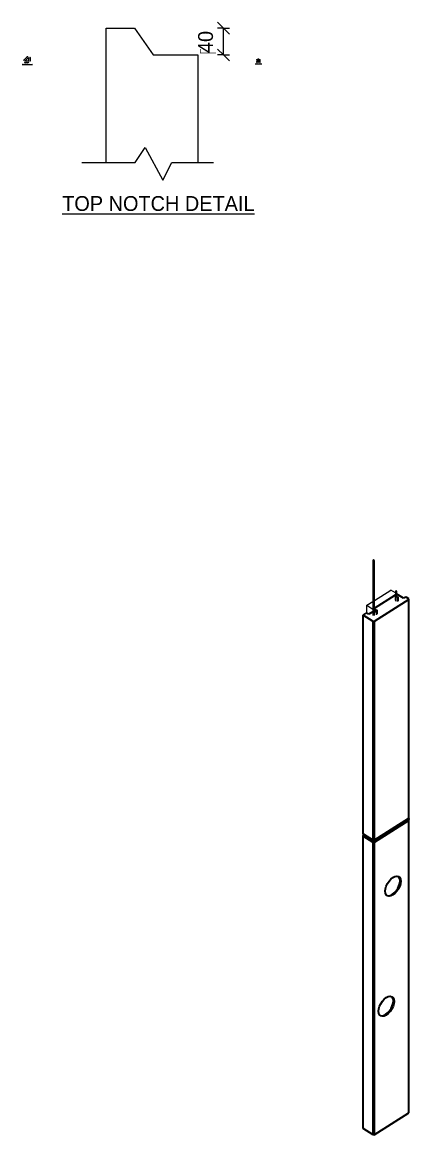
# Model space of a CAD drawing. Header units: millimetres. Extents: x 2323 to 9598, y -11320 to 18539.
# Drawn here: x 2323 to 7519, y -11320 to 3645 of the extents above; entities that cross this region are included whole.
import ezdxf

# ---------------------------------------------------------------- set-up
doc = ezdxf.new("R2010")
doc.units = ezdxf.units.MM
for name, color, linetype, lineweight in [('A-ANNO-DIMS', 211, 'Continuous', 9), ('A-ANNO-DIMS-2', 211, 'Continuous', 9), ('A-ANNO-DIMS-3', 211, 'Continuous', 9), ('A-ANNO-DIMS-80', 211, 'Continuous', 9), ('A-DETL-THIN', 151, 'Continuous', 18), ('A-GENM', 13, 'Continuous', 18), ('A-WALL', 113, 'Continuous', 25), ('G-ANNO-TEXT', 231, 'Continuous', 9), ('S-BEAM', 12, 'Continuous', 18), ('S-RBAR', 171, 'Continuous', 18)]:
    doc.layers.add(name, color=color, linetype=linetype, lineweight=lineweight)
doc.styles.add('Arial', font='arial.ttf', dxfattribs={"height": 7.5})
doc.styles.add('Arial_1', font='arial.ttf', dxfattribs={"height": 5})
doc.styles.add('Nirmala UI Semilight', font='NirmalaS.ttf', dxfattribs={"height": 7.5})
doc.styles.add('Nirmala UI Semilight_1', font='NirmalaS.ttf', dxfattribs={"height": 200})
doc.styles.add('Nirmala UI Semilight_2', font='NirmalaS.ttf', dxfattribs={"height": 200})
doc.styles.add('Nirmala UI Semilight_3', font='NirmalaS.ttf', dxfattribs={"height": 5})
doc.dimstyles.new('Arrow_Filled_-_2_5_NI_UI', dxfattribs={"dimscale": 304.8, "dimtxt": 7.85523, "dimasz": 0.019685, "dimexe": 0.009843, "dimexo": 0.0625, "dimgap": 0.009843, "dimtad": 1, "dimdec": 0, "dimzin": 0, "dimdsep": 46, "dimtxsty": 'Nirmala UI Semilight', "dimblk1": 'OBLIQUE', "dimblk2": 'OBLIQUE', "dimsah": 1, "dimcen": 0.09, "dimazin": 0, "dimtfac": 1, "dimtdec": 4, "dimtix": 1, "dimtmove": 0, "dimatfit": 3, "dimfxl": 0.009843, "dimfxlon": 1, "dimtvp": 1, "dimtolj": 1, "dimtzin": 0, "dimarcsym": 2})
doc.dimstyles.new('Arrow_Filled_-_2_5_NI_UI_2', dxfattribs={"dimscale": 304.8, "dimtxt": 209.472789, "dimasz": 0.524934, "dimexe": 0.262467, "dimexo": 0.0625, "dimgap": 0.262467, "dimtad": 1, "dimdec": 0, "dimzin": 0, "dimdsep": 46, "dimtxsty": 'Nirmala UI Semilight_1', "dimblk1": 'OBLIQUE', "dimblk2": 'OBLIQUE', "dimsah": 1, "dimcen": 0.09, "dimazin": 0, "dimtfac": 1, "dimtdec": 4, "dimtix": 1, "dimtmove": 0, "dimatfit": 3, "dimfxl": 0.262467, "dimfxlon": 1, "dimtvp": 1, "dimtolj": 1, "dimtzin": 0, "dimarcsym": 2})
doc.dimstyles.new('Arrow_Filled_-_2_5_NI_UI_3', dxfattribs={"dimscale": 304.8, "dimtxt": 5.23682, "dimasz": 0.013123, "dimexe": 0.006562, "dimexo": 0.0625, "dimgap": 0.006562, "dimtad": 1, "dimdec": 0, "dimzin": 0, "dimdsep": 46, "dimtxsty": 'Nirmala UI Semilight_3', "dimblk1": 'OBLIQUE', "dimblk2": 'OBLIQUE', "dimsah": 1, "dimcen": 0.09, "dimazin": 0, "dimtfac": 1, "dimtdec": 4, "dimtix": 1, "dimtmove": 0, "dimatfit": 3, "dimfxl": 0.006562, "dimfxlon": 1, "dimtvp": 1, "dimtolj": 1, "dimtzin": 0, "dimarcsym": 2})

# ---------------------------------------------------------------- blocks, each defined once
blk = doc.blocks.new('M_Rectangular Corbel - M_Rectangular Corbel-2619635-3D Ortho')
at = {"layer": 'S-BEAM'}
for p, q in [((12628, -4133), (12849, -3994)), ((12911, -4032), (12849, -3994)), ((12525, -4198), (12608, -4146)), ((12955, -4060), (12931, -4045)), ((12955, -4060), (12952, -4062)), ((12955, -4064), (12955, -4060)), ((12525, -4307), (12525, -4198)), ((12525, -4198), (12608, -4250))]:
    blk.add_line(p, q, dxfattribs=at)
blk = doc.blocks.new('Rebar Bar - Part 3107499713-431004-3D Ortho')
at = {"layer": 'S-RBAR'}
for p, q in [((12911, -4011), (12911, -4143)), ((12931, -4088), (12931, -4011))]:
    blk.add_line(p, q, dxfattribs=at)
for points in [[(12928, -4007, 0), (12926, -4006, 0), (12923, -4005, 0), (12921, -4005, 0), (12918, -4005, 0), (12916, -4006, 0), (12913, -4007, 0), (12912, -4008, 0), (12911, -4009, 0), (12911, -4011, 0), (12911, -4013, 0), (12912, -4014, 0), (12914, -4016, 0)], [(12914, -4016, 0), (12916, -4017, 0), (12918, -4017, 0), (12921, -4017, 0), (12923, -4017, 0), (12926, -4016, 0), (12928, -4015, 0), (12929, -4014, 0), (12930, -4013, 0), (12931, -4011, 0), (12930, -4009, 0), (12929, -4008, 0), (12928, -4007, 0)]]:
    blk.add_polyline3d(points, dxfattribs=at)
blk = doc.blocks.new('Rebar Bar - Part 2349083769-431004-3D Ortho')
at = {"layer": 'S-RBAR'}
for p, q in [((12608, -3594), (12608, -4334)), ((12628, -4334), (12628, -3594))]:
    blk.add_line(p, q, dxfattribs=at)
for points in [[(12625, -3590, 0), (12623, -3589, 0), (12620, -3588, 0), (12618, -3588, 0), (12615, -3588, 0), (12613, -3589, 0), (12611, -3590, 0), (12609, -3591, 0), (12608, -3593, 0), (12608, -3594, 0), (12608, -3596, 0), (12609, -3598, 0), (12611, -3599, 0)], [(12611, -3599, 0), (12613, -3600, 0), (12615, -3601, 0), (12618, -3601, 0), (12620, -3601, 0), (12623, -3600, 0), (12625, -3599, 0), (12626, -3598, 0), (12627, -3596, 0), (12628, -3594, 0), (12627, -3593, 0), (12626, -3591, 0), (12625, -3590, 0)]]:
    blk.add_polyline3d(points, dxfattribs=at)
blk = doc.blocks.new('RR spread anchor face based - RR-SA-5_0-240-1726839-3D Ortho')
at = {"layer": 'A-GENM'}
for p, q in [((12910, -4076), (12908, -4079)), ((12908, -4079), (12908, -4130)), ((12911, -4077), (12910, -4076)), ((12911, -4076), (12910, -4076)), ((12935, -4092), (12930, -4089)), ((12931, -4076), (12945, -4085)), ((12945, -4085), (12935, -4092)), ((12937, -4097), (12935, -4092)), ((12947, -4090), (12937, -4097)), ((12937, -4147), (12937, -4097)), ((12945, -4085), (12947, -4090)), ((12947, -4090), (12947, -4141))]:
    blk.add_line(p, q, dxfattribs=at)
blk = doc.blocks.new('RR spread anchor face based - RR-SA-5_0-240-V1-3D Ortho')
at = {"layer": 'A-GENM'}
for p, q in [((12639, -4248), (12628, -4254)), ((12653, -4270), (12628, -4254)), ((12628, -4254), (12628, -4255)), ((12634, -4279), (12634, -4275)), ((12639, -4248), (12664, -4263)), ((12647, -4283), (12647, -4286)), ((12664, -4263), (12653, -4270)), ((12655, -4275), (12653, -4270)), ((12665, -4268), (12655, -4275)), ((12655, -4325), (12655, -4275)), ((12664, -4263), (12665, -4268)), ((12665, -4268), (12665, -4319))]:
    blk.add_line(p, q, dxfattribs=at)
for points in [[(12634, -4275, 0), (12634, -4274, 0), (12635, -4272, 0), (12636, -4272, 0)], [(12647, -4286, 0), (12647, -4288, 0), (12646, -4289, 0), (12645, -4290, 0), (12644, -4291, 0), (12642, -4290, 0), (12641, -4289, 0), (12639, -4288, 0), (12637, -4287, 0), (12636, -4285, 0), (12635, -4283, 0), (12634, -4280, 0), (12634, -4279, 0)], [(12636, -4272, 0), (12637, -4271, 0), (12639, -4272, 0), (12641, -4272, 0), (12642, -4274, 0), (12644, -4275, 0), (12645, -4277, 0), (12646, -4279, 0), (12647, -4281, 0), (12647, -4283, 0)]]:
    blk.add_polyline3d(points, dxfattribs=at)
blk = doc.blocks.new('DIMBLOCK1-CHAMFER DETAIL')
at = {"layer": 'A-ANNO-DIMS-3'}
for p, q in [((2357, 3105), (2354, 3102)), ((2357, 3105), (2360, 3108)), ((2357, 3105), (2357, 3108)), ((2357, 3105), (2407, 3105)), ((2357, 3105), (2357, 3102)), ((2407, 3105), (2404, 3102)), ((2407, 3105), (2410, 3108)), ((2407, 3105), (2407, 3108)), ((2407, 3105), (2407, 3102))]:
    blk.add_line(p, q, dxfattribs=at)
at = {"layer": 'A-ANNO-DIMS-3', "color": 0, "insert": (2377, 3118), "char_height": 7.5, "width": 11.65, "attachment_point": 1, "line_spacing_factor": 1.142579, "style": 'Nirmala UI Semilight'}
blk.add_mtext('\u202a10', dxfattribs=at)
blk = doc.blocks.new('_Oblique')
at = {"color": 0, "linetype": 'ByBlock', "lineweight": -2}
blk.add_line((-0.5, -0.5), (0.5, 0.5), dxfattribs=at)
blk = doc.blocks.new('DIMBLOCK2-CHAMFER DETAIL')
at = {"layer": 'A-ANNO-DIMS-3'}
for p, q in [((2428, 3173), (2425, 3176)), ((2428, 3173), (2425, 3173)), ((2428, 3173), (2428, 3123)), ((2428, 3173), (2431, 3170)), ((2428, 3173), (2431, 3173)), ((2428, 3123), (2425, 3126)), ((2428, 3123), (2425, 3123)), ((2428, 3123), (2431, 3120)), ((2428, 3123), (2431, 3123))]:
    blk.add_line(p, q, dxfattribs=at)
at = {"layer": 'A-ANNO-DIMS-3', "color": 0, "insert": (2416, 3143), "char_height": 7.5, "width": 11.65, "attachment_point": 1, "rotation": 90, "line_spacing_factor": 1.142579, "style": 'Nirmala UI Semilight'}
blk.add_mtext('\u202a10', dxfattribs=at)
blk = doc.blocks.new('DIMBLOCK3-CHAMFER DETAIL')
at = {"layer": 'A-ANNO-DIMS-3'}
for p, q in [((2345, 3135), (2395, 3185)), ((2395, 3185), (2393, 3187)), ((2395, 3185), (2395, 3189)), ((2395, 3185), (2395, 3180)), ((2395, 3185), (2398, 3183)), ((2345, 3135), (2343, 3137)), ((2345, 3135), (2345, 3139)), ((2345, 3135), (2345, 3130)), ((2345, 3135), (2348, 3133))]:
    blk.add_line(p, q, dxfattribs=at)
at = {"layer": 'A-ANNO-DIMS-3', "color": 0, "insert": (2358, 3165), "char_height": 7.5, "width": 11.83, "attachment_point": 1, "rotation": 45, "line_spacing_factor": 1.142579, "style": 'Nirmala UI Semilight'}
blk.add_mtext('\u202a14', dxfattribs=at)
blk = doc.blocks.new('DIMBLOCK7-TOP NOTCH DETAIL')
at = {"layer": 'A-ANNO-DIMS-80'}
for p, q in [((5028, 3565), (4948, 3645)), ((5028, 3565), (4948, 3565)), ((5028, 3205), (5028, 3565)), ((5028, 3565), (5108, 3485)), ((5028, 3565), (5108, 3565)), ((5028, 3205), (4948, 3285)), ((5028, 3205), (4948, 3205)), ((5028, 3205), (5108, 3125)), ((5028, 3205), (5108, 3205))]:
    blk.add_line(p, q, dxfattribs=at)
at = {"layer": 'A-ANNO-DIMS-80', "color": 0, "insert": (4687, 3231), "char_height": 200, "width": 370.2, "attachment_point": 1, "rotation": 90, "line_spacing_factor": 1.142579, "style": 'Nirmala UI Semilight_1'}
blk.add_mtext('\u202a40', dxfattribs=at)
blk = doc.blocks.new('DIMBLOCK8-GROOVE DETAIL')
at = {"layer": 'A-ANNO-DIMS-2'}
for p, q in [((5491, 3152), (5489, 3150)), ((5491, 3152), (5493, 3154)), ((5491, 3152), (5491, 3154)), ((5491, 3152), (5501, 3152)), ((5491, 3152), (5491, 3150)), ((5501, 3152), (5499, 3150)), ((5501, 3152), (5503, 3154)), ((5501, 3152), (5501, 3154)), ((5501, 3152), (5501, 3150))]:
    blk.add_line(p, q, dxfattribs=at)
at = {"layer": 'A-ANNO-DIMS-2', "color": 0, "insert": (5492, 3161), "char_height": 5, "width": 7.77, "attachment_point": 1, "line_spacing_factor": 1.142579, "style": 'Nirmala UI Semilight_3'}
blk.add_mtext('10', dxfattribs=at)
blk = doc.blocks.new('DIMBLOCK9-GROOVE DETAIL')
at = {"layer": 'A-ANNO-DIMS-2'}
for p, q in [((5478, 3145), (5476, 3147)), ((5478, 3145), (5476, 3145)), ((5478, 3145), (5478, 3135)), ((5478, 3145), (5480, 3143)), ((5478, 3145), (5480, 3145)), ((5478, 3135), (5476, 3137)), ((5478, 3135), (5476, 3135)), ((5478, 3135), (5480, 3133)), ((5478, 3135), (5480, 3135))]:
    blk.add_line(p, q, dxfattribs=at)
at = {"layer": 'A-ANNO-DIMS-2', "color": 0, "insert": (5470, 3137), "char_height": 5, "width": 7.77, "attachment_point": 1, "rotation": 90, "line_spacing_factor": 1.142579, "style": 'Nirmala UI Semilight_3'}
blk.add_mtext('10', dxfattribs=at)
blk = doc.blocks.new('DIMBLOCK10-GROOVE DETAIL')
at = {"layer": 'A-ANNO-DIMS-2'}
for p, q in [((5478, 3135), (5476, 3137)), ((5478, 3135), (5476, 3135)), ((5478, 3115), (5476, 3117)), ((5478, 3115), (5476, 3115)), ((5478, 3135), (5478, 3115)), ((5478, 3135), (5480, 3133)), ((5478, 3135), (5480, 3135)), ((5478, 3115), (5480, 3113)), ((5478, 3115), (5480, 3115))]:
    blk.add_line(p, q, dxfattribs=at)
at = {"layer": 'A-ANNO-DIMS-2', "color": 0, "insert": (5470, 3121), "char_height": 5, "width": 9.14, "attachment_point": 1, "rotation": 90, "line_spacing_factor": 1.142579, "style": 'Nirmala UI Semilight_3'}
blk.add_mtext('20', dxfattribs=at)
blk = doc.blocks.new('DIMBLOCK11-GROOVE DETAIL')
at = {"layer": 'A-ANNO-DIMS-2'}
for p, q in [((5478, 3115), (5476, 3117)), ((5478, 3115), (5476, 3115)), ((5478, 3105), (5476, 3107)), ((5478, 3105), (5476, 3105)), ((5478, 3115), (5478, 3105)), ((5478, 3115), (5480, 3113)), ((5478, 3115), (5480, 3115)), ((5478, 3105), (5480, 3103)), ((5478, 3105), (5480, 3105))]:
    blk.add_line(p, q, dxfattribs=at)
at = {"layer": 'A-ANNO-DIMS-2', "color": 0, "insert": (5470, 3107), "char_height": 5, "width": 7.77, "attachment_point": 1, "rotation": 90, "line_spacing_factor": 1.142579, "style": 'Nirmala UI Semilight_3'}
blk.add_mtext('10', dxfattribs=at)
blk = doc.blocks.new('DIMBLOCK12-GROOVE DETAIL')
at = {"layer": 'A-ANNO-DIMS-2'}
for p, q in [((5519, 3145), (5517, 3147)), ((5519, 3145), (5517, 3145)), ((5519, 3145), (5519, 3105)), ((5519, 3145), (5521, 3143)), ((5519, 3145), (5521, 3145)), ((5519, 3105), (5517, 3107)), ((5519, 3105), (5517, 3105)), ((5519, 3105), (5521, 3103)), ((5519, 3105), (5521, 3105))]:
    blk.add_line(p, q, dxfattribs=at)
at = {"layer": 'A-ANNO-DIMS-2', "color": 0, "insert": (5510, 3121), "char_height": 5, "width": 9.25, "attachment_point": 1, "rotation": 90, "line_spacing_factor": 1.142579, "style": 'Nirmala UI Semilight_3'}
blk.add_mtext('40', dxfattribs=at)

msp = doc.modelspace()

# ---------------------------------------------------------------- linework, layer by layer
at = {"layer": 'A-DETL-THIN', "lineweight": 9}
for p, q in [((3452, 1760.8), (3452, 3565.5)), ((3452, 3565.5), (3832, 3565.5)), ((3832, 3565.5), (4084.4, 3205)), ((4084.4, 3205), (4684.4, 3205)), ((4684.4, 3205), (4684.4, 1760.8)), ((3843, 1760.8), (3977.2, 1959.7)), ((3977.2, 1959.7), (4211.4, 1523.3)), ((3123, 1760.8), (3843, 1760.8)), ((4211.4, 1523.3), (4335, 1760.8)), ((4335, 1760.8), (4895, 1760.8))]:
    msp.add_line(p, q, dxfattribs=at)
at = {"layer": 'A-DETL-THIN'}
for p, q in [((2407.3, 3172.8), (2357.3, 3122.8)), ((2407.3, 3172.8), (2407.3, 3122.8)), ((5490.5, 3134.9), (5500.5, 3144.9)), ((5500.5, 3144.9), (5500.5, 3104.9)), ((2407.3, 3122.8), (2357.3, 3122.8)), ((5490.5, 3134.9), (5490.5, 3114.9)), ((5490.5, 3134.9), (5491.3, 3134.9)), ((5490.5, 3114.9), (5500.5, 3104.9)), ((5490.5, 3114.9), (5491.3, 3114.9))]:
    msp.add_line(p, q, dxfattribs=at)
at = {"layer": 'A-WALL'}
for p, q in [((7518.8, -4121.5), (7054, -4415.1)), ((7056.4, -4235.6), (7339.2, -4057)), ((7448, -4104), (7359.2, -4048.8)), ((7483.3, -4090.6), (7448, -4104)), ((7518.8, -4112.6), (7483.3, -4090.6)), ((7518.8, -4121.5), (7518.8, -4112.6)), ((7518.8, -7063.5), (7518.8, -4121.5)), ((6904.9, -4331.3), (6947.2, -4304.6)), ((6904.9, -7273.3), (6904.9, -4331.3)), ((7039.8, -4415.1), (6904.9, -4331.3)), ((6982.6, -4317.8), (6947.2, -4304.6)), ((7036.4, -4283.8), (6982.6, -4317.8)), ((7056.4, -4248.9), (7060.9, -4251.7)), ((7039.8, -7357.1), (7039.8, -4415.1)), ((7039.8, -4415.1), (7054, -4415.1)), ((7054, -4415.1), (7054, -7357.1)), ((7046.9, -7376.1), (7518.8, -7078)), ((7054, -7357.1), (7518.8, -7063.5)), ((7518.8, -7094.7), (7054, -7388.3)), ((7518.8, -7063.6), (7518.8, -7078)), ((7518.8, -7094.7), (7518.8, -7078)), ((7518.8, -11026.5), (7518.8, -7094.7)), ((6904.9, -7273.3), (7039.8, -7357.1)), ((6904.9, -7304.5), (6912, -7292.2)), ((6904.9, -11236.2), (6904.9, -7304.5)), ((7039.8, -7388.3), (6904.9, -7304.5)), ((6912, -7292.2), (6912, -7277.7)), ((6912, -7292.2), (7046.9, -7376.1)), ((7039.8, -7357.1), (7046.9, -7361)), ((7046.9, -7384.4), (7039.8, -7388.3)), ((7039.8, -11320.1), (7039.8, -7388.3)), ((7054, -7357.1), (7046.9, -7361)), ((7046.9, -7361), (7046.9, -7376.1)), ((7046.9, -7376.1), (7046.9, -7384.4)), ((7046.9, -7384.4), (7054, -7388.3)), ((7054, -7388.3), (7054, -11320.1)), ((7054, -11320.1), (7518.8, -11026.5)), ((7039.8, -11320.1), (6904.9, -11236.2)), ((7054, -11320.1), (7039.8, -11320.1))]:
    msp.add_line(p, q, dxfattribs=at)
for points in [[(7306.7, -8093.8, 0), (7279.4, -8107.1, 0), (7253.9, -8111.5, 0), (7232, -8106.8, 0), (7215.2, -8093.2, 0), (7204.7, -8071.6, 0), (7201.1, -8043.7, 0), (7204.7, -8011.1, 0), (7215.2, -7976.3, 0), (7232, -7941.5, 0), (7253.9, -7909.1, 0), (7279.4, -7881.3, 0), (7306.7, -7860, 0)], [(7296.1, -8087.2, 0), (7323.5, -8066, 0), (7348.9, -8038.2, 0), (7370.8, -8005.8, 0), (7387.6, -7971, 0), (7398.2, -7936.1, 0), (7401.8, -7903.6, 0), (7398.2, -7875.6, 0), (7387.6, -7854.1, 0)], [(7306.7, -7860, 0), (7334.1, -7846.8, 0), (7359.6, -7842.3, 0), (7381.4, -7847.1, 0), (7398.2, -7860.7, 0), (7408.8, -7882.2, 0), (7412.4, -7910.2, 0), (7408.8, -7942.7, 0), (7398.2, -7977.6, 0), (7381.4, -8012.4, 0), (7359.6, -8044.8, 0), (7334.1, -8072.6, 0), (7306.7, -8093.8, 0)], [(7224.5, -8101.5, 0), (7243.3, -8104.9, 0), (7268.8, -8100.5, 0), (7296.1, -8087.2, 0)], [(7216.8, -9709.4, 0), (7189.4, -9722.7, 0), (7163.9, -9727.1, 0), (7142.1, -9722.3, 0), (7125.3, -9708.7, 0), (7114.7, -9687.2, 0), (7111.1, -9659.2, 0), (7114.7, -9626.7, 0), (7125.3, -9591.8, 0), (7142.1, -9557, 0), (7163.9, -9524.6, 0), (7189.4, -9496.8, 0), (7216.8, -9475.6, 0)], [(7206.1, -9702.8, 0), (7233.5, -9681.5, 0), (7259, -9653.8, 0), (7280.8, -9621.4, 0), (7297.6, -9586.6, 0), (7308.2, -9551.7, 0), (7311.8, -9519.2, 0), (7308.2, -9491.2, 0), (7297.6, -9469.7, 0)], [(7216.8, -9475.6, 0), (7244.1, -9462.3, 0), (7269.6, -9457.9, 0), (7291.5, -9462.7, 0), (7308.2, -9476.3, 0), (7318.8, -9497.8, 0), (7322.4, -9525.8, 0), (7318.8, -9558.3, 0), (7308.2, -9593.2, 0), (7291.5, -9628, 0), (7269.6, -9660.4, 0), (7244.1, -9688.1, 0), (7216.8, -9709.4, 0)], [(7134.5, -9717.1, 0), (7153.3, -9720.5, 0), (7178.8, -9716.1, 0), (7206.1, -9702.8, 0)]]:
    msp.add_polyline3d(points, dxfattribs=at)

# ---------------------------------------------------------------- block references
at = {"layer": 'A-GENM'}
for name in ['RR spread anchor face based - RR-SA-5_0-240-1726839-3D Ortho', 'RR spread anchor face based - RR-SA-5_0-240-V1-3D Ortho']:
    msp.add_blockref(name, (-5571.3, 0), dxfattribs=at)
at = {"layer": 'S-BEAM'}
msp.add_blockref('M_Rectangular Corbel - M_Rectangular Corbel-2619635-3D Ortho', (-5571.3, 0), dxfattribs=at)
at = {"layer": 'S-RBAR'}
for name in ['Rebar Bar - Part 2349083769-431004-3D Ortho', 'Rebar Bar - Part 3107499713-431004-3D Ortho']:
    msp.add_blockref(name, (-5571.3, 0), dxfattribs=at)

# ---------------------------------------------------------------- texts
at = {"layer": 'G-ANNO-TEXT', "color": 7, "attachment_point": 1}
for s, insert, char_height, width, style in [('\\LTYPICAL CHAMFER DETAIL', (2323.2, 3087.5), 7.5, 166.911, 'Arial'), ('\\LTYPICAL GROOVE DETAIL', (5454.5, 3090.7), 5, 106.785, 'Arial_1'), ('\\LTOP NOTCH DETAIL', (2860.1, 1307.2), 200, 2975.864, 'Nirmala UI Semilight_2')]:
    msp.add_mtext(s, dxfattribs=dict(at, insert=insert, char_height=char_height, width=width, style=style))

# ---------------------------------------------------------------- dimensions: what is measured, and where the dimension line sits
at = {"layer": 'A-ANNO-DIMS'}
for base, p1, p2, angle, text, dimstyle, override, picture, middle in [((5028.1, 3565.5), (4948.1, 3205), (4948.1, 3565.5), 90, '\u202a40', 'Arrow_Filled_-_2_5_NI_UI_2', {"dimpost": '<>', "dimfxl": 360.426899}, 'DIMBLOCK7-TOP NOTCH DETAIL', (4827.6, 3385.2)), ((2395.4, 3184.7), (2347.6, 3132.5), (2397.6, 3182.5), 45, '\u202a14', 'Arrow_Filled_-_2_5_NI_UI', {"dimpost": '<>', "dimfxl": 70.710678}, 'DIMBLOCK3-CHAMFER DETAIL', (2365.1, 3165)), ((2428.3, 3122.8), (2425.3, 3172.8), (2425.3, 3122.8), 90, '\u202a10', 'Arrow_Filled_-_2_5_NI_UI', {"dimpost": '<>', "dimfxl": 50}, 'DIMBLOCK2-CHAMFER DETAIL', (2420.8, 3147.8))]:
    dim = msp.add_linear_dim(base=base, p1=p1, p2=p2, angle=angle, text=text, dimstyle=dimstyle, override=override, dxfattribs=at)
    dim.commit()
    dim.dimension.update_dxf_attribs({"geometry": picture, "text_midpoint": middle})
for base, p1, p2, override, picture, middle in [((5478.4, 3134.9), (5480.4, 3144.9), (5480.4, 3134.9), {"dimpost": '<>', "dimfxl": 10}, 'DIMBLOCK9-GROOVE DETAIL', (5473.9, 3139.9)), ((5518.6, 3104.9), (5516.6, 3144.9), (5516.6, 3104.9), {"dimpost": '<>', "dimfxl": 40}, 'DIMBLOCK12-GROOVE DETAIL', (5514, 3124.9)), ((5478.4, 3114.9), (5480.4, 3134.9), (5480.4, 3114.9), {"dimpost": '<>', "dimfxl": 20}, 'DIMBLOCK10-GROOVE DETAIL', (5473.9, 3124.9)), ((5478.4, 3104.9), (5480.4, 3114.9), (5480.4, 3104.9), {"dimpost": '<>', "dimfxl": 10}, 'DIMBLOCK11-GROOVE DETAIL', (5473.9, 3109.9))]:
    dim = msp.add_linear_dim(base=base, p1=p1, p2=p2, angle=90, dimstyle='Arrow_Filled_-_2_5_NI_UI_3', override=override, dxfattribs=at)
    dim.commit()
    dim.dimension.update_dxf_attribs({"geometry": picture, "text_midpoint": middle})
dim = msp.add_linear_dim(base=(5500.5, 3152), p1=(5490.5, 3150), p2=(5500.5, 3150), dimstyle='Arrow_Filled_-_2_5_NI_UI_3', override={"dimpost": '<>', "dimfxl": 10}, dxfattribs=at)
dim.commit()
dim.dimension.update_dxf_attribs({"geometry": 'DIMBLOCK8-GROOVE DETAIL', "text_midpoint": (5495.5, 3156.6)})
dim = msp.add_linear_dim(base=(2407.3, 3104.9), p1=(2357.3, 3107.9), p2=(2407.3, 3107.9), text='\u202a10', dimstyle='Arrow_Filled_-_2_5_NI_UI', override={"dimpost": '<>', "dimfxl": 50}, dxfattribs=at)
dim.commit()
dim.dimension.update_dxf_attribs({"geometry": 'DIMBLOCK1-CHAMFER DETAIL', "text_midpoint": (2382.3, 3112.4)})

doc.saveas('drawing.dxf')
